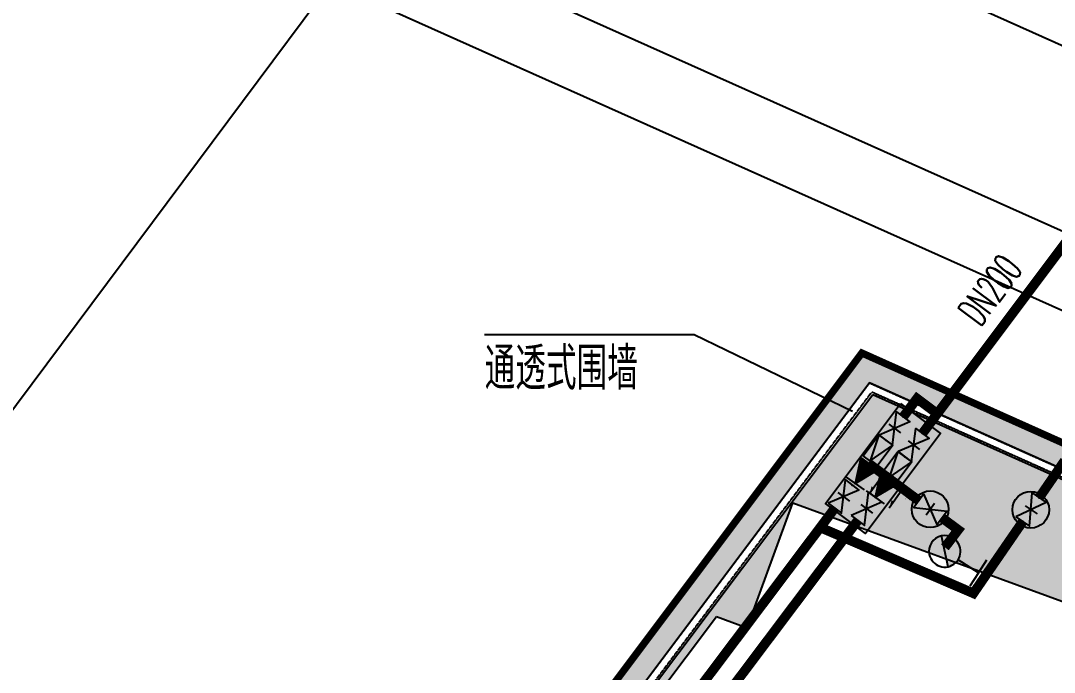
# Model space of a CAD drawing. Extents: x -11 to 40589024741, y -2 to 3380586937.
# Drawn here: x 40588224357 to 40588267143, y 3380448356 to 3380475342 of the extents above; entities that cross this region are included whole.
import ezdxf

# ---------------------------------------------------------------- set-up
doc = ezdxf.new("R2010")
doc.units = 0
doc.header["$LTSCALE"] = 10
doc.header["$MEASUREMENT"] = 0
doc.linetypes.add('CENTER', pattern=[50.8, 31.75, -6.35, 6.35, -6.35])
doc.linetypes.add('DASH', pattern=[0.35, 0.25, -0.1])
for name, color, linetype in [('0-WALL', 252, 'Continuous'), ('EQUIP_消火栓', 7, 'Continuous'), ('FM_ZF消防', 1, 'Continuous'), ('FM_ZF给水', 3, 'Continuous'), ('TEXT_给水', 3, 'Continuous')]:
    doc.layers.add(name, color=color, linetype=linetype)
doc.layers.add('GPS-ZF消防', color=1, linetype='TG_X', lineweight=60)
doc.layers.add('GPS-ZF给水', color=3, linetype='TG_J', lineweight=60)
doc.styles.add('_TCH_DIM', font='SIMPLEX', dxfattribs={"bigfont": 'GBCBIG'})
doc.styles.add('_TWT_PIPEDN', font='SIMPLEX', dxfattribs={"width": 0.6, "height": 3, "bigfont": 'HZTXT'})
doc.styles.add('TG_LINETYPE', font='SIMPLEX', dxfattribs={"width": 0.8, "height": 3.5, "bigfont": 'HZTXT'})
doc.linetypes.add('TG_J', pattern='A,2,-0.3,["J",TG_LINETYPE,S=0.1,R=0,X=-0.23,Y=-0.15],0', length=2.3)
doc.linetypes.add('TG_WX', pattern='A,3,-0.6,["WX",TG_LINETYPE,S=0.1,R=0,X=-0.52,Y=-0.15],0', length=3.6)
doc.linetypes.add('TG_X', pattern='A,5,-0.3,["X",TG_LINETYPE,S=0.1,R=0,X=-0.23,Y=-0.15],0', length=5.3)

# ---------------------------------------------------------------- blocks, each defined once
blk = doc.blocks.new('$VALVE$00000752')
for p, q in [((-112.5, 75), (112.5, 75)), ((112.5, 75), (112.5, -75)), ((112.5, -75), (-112.5, -75))]:
    blk.add_line(p, q)
blk.add_lwpolyline([(-112.5, -75), (112.5, 0), (-112.5, 75)], close=True)
for p in [(-112.5, 0), (112.5, 0)]:
    blk.add_point(p)
blk.add_solid([(-112.5, 75), (112.5, 0), (-112.5, -75)])
blk = doc.blocks.new('$VALVE$00000656')
for p, q in [((-113.1, 110.2), (-113.1, -100.1)), ((118.1, -163.8), (-118.9, -163.8))]:
    blk.add_line(p, q)
blk.add_lwpolyline([(118.9, 5.1, 203, 0, 0), (-113.1, 5.1, 0, 0, 0)], format="xyseb")
blk.add_lwpolyline([(118.7, 106.5), (-113.1, 5.1), (118.7, -96.6)], close=True)
for p in [(-113.1, 5.1), (118.7, 5.1)]:
    blk.add_point(p)
blk.add_solid([(-43.9, -163.8), (-43.9, -138.8), (-118.9, -163.8)])
blk = doc.blocks.new('$VALVE$00000296')
for points in [[(-125, 72.2), (-125, -72.2), (125, 72.2), (125, -72.2), (-125, 72.2)], [(0, 60.2), (0, -63.6)]]:
    blk.add_lwpolyline(points)
for p in [(-125, 0), (125, 0)]:
    blk.add_point(p)
blk = doc.blocks.new('$TwtSys$00000385')
for p, q in [((0, 331.4), (-130, 331.4)), ((0, 331.4), (0, 130.8)), ((0, 331.4), (130, 331.4)), ((92.5, 92.5), (-92.5, -92.5))]:
    blk.add_line(p, q)
for start, end in [(135, 315), (315, 135)]:
    blk.add_arc((0, 0), 130.8, start, end)
at = {"color": 0}
for points in [[(-33.9, 126.5), (-126.5, 33.9), (33.9, 126.5), (-126.5, -33.9)], [(-92.6, 92.6), (-92.6, 92.6), (-33.9, 126.5), (-126.5, 33.9)], [(33.9, 126.5), (-126.5, -33.9), (92.6, 92.6), (-92.6, -92.6)]]:
    blk.add_solid(points, dxfattribs=at)

msp = doc.modelspace()

# ---------------------------------------------------------------- hatches: boundary and pattern name
at = {"layer": '0-WALL'}
h = msp.add_hatch(dxfattribs=at)
h.set_pattern_fill('草坪或沼泽', color=256, scale=400, angle=-0.200256636)
h.set_pattern_definition([(359.79974, (40586781652.2, 3380096977.4), (1605.5824, 1594.398), [240, -48, 64, -48, 240, -960]), (359.79974, (40586781572.4, 3380097025.7), (1605.5824, 1594.398), [160, -120, 240, -120, 160, -800]), (359.79974, (40586782134.6, 3380097663.7), (1605.5824, 1594.398), [200, -80, 200, -1120]), (359.79974, (40586781335.8, 3380097986.5), (1605.5824, 1594.398), [80, -160, 80, -1280]), (89.79974, (40586781495.8, 3380097986), (-1594.398, 1605.5824), [144, -1456]), (89.79974, (40586781972.4, 3380097024.3), (-1594.398, 1605.5824), [160, -1440]), (89.79974, (40586782374.6, 3380097662.9), (-1594.398, 1605.5824), [160, -1440]), (44.79974, (40586782180.3, 3380097007.6), (5.5922, 1599.9902), [160, -2102.7417]), (134.79974, (40586781764.3, 3380097009), (-1599.9902, 5.5922), [160, -2102.7417]), (63.23469, (40586782132.4, 3380097015.7), (5.5922, 1599.99023), [160, -3417.7088]), (75.7635, (40586782052.4, 3380097024), (5.59221, 1599.99023), [160, -6436.969]), (75.7635, (40586782454.64, 3380097662.6), (5.59221, 1599.99023), [128, -6468.969]), (75.7635, (40586781527.76, 3380097985.85), (5.59221, 1599.99023), [112, -6484.969]), (103.835987, (40586781892.4, 3380097024.57), (5.59221, 1599.99023), [160, -6436.969]), (103.835987, (40586782294.64, 3380097663.17), (5.59221, 1599.99023), [128, -6468.969]), (103.835987, (40586781463.76, 3380097986.07), (5.59221, 1599.99023), [112, -6484.969]), (116.364795, (40586781812.4, 3380097016.85), (5.5922, 1599.99023), [160, -3417.7069])])
h.paths.add_polyline_path([(40588302101.650627, 3380196170.468816), (40588275532.998894, 3380123451.400391), (40588213851.098877, 3380137607.100394), (40588128542.39888, 3380162853.200394), (40588051310.197723, 3380185028.900719), (40588215760.938667, 3380403827.430827), (40588224457.898888, 3380415266.100397), (40588259176.227432, 3380461579.853973), (40588327409.831734, 3380431029.725285), (40588344233.506363, 3380419662.492857), (40588367371.5578, 3380409302.928), (40588374373.704453, 3380393980.898594), (40588343265.099297, 3380308835.863516), (40588342325.826973, 3380309179.036222), (40588348228.419678, 3380325334.510901), (40588347758.977524, 3380325506.026352), (40588351316.980003, 3380333787.979114), (40588373293.579567, 3380393938.55436), (40588366618.76474, 3380408544.319475), (40588343745.607887, 3380418785.283479), (40588326921.933281, 3380430152.515906), (40588259497.004578, 3380460340.577487), (40588225255.999771, 3380414663.566939), (40588216558.657242, 3380403224.394626), (40588052982.287758, 3380185589.19869), (40588128822.27935, 3380163813.243824), (40588214105.070473, 3380138574.811257), (40588274896.566856, 3380124623.454612), (40588301162.378349, 3380196513.641506)])
h.paths.add_polyline_path([(40588308330.118393, 3380213217.941715), (40588307390.846069, 3380213561.114415), (40588309294.968521, 3380218774.420028), (40588308825.8936, 3380218945.745433), (40588312382.598297, 3380227228.097439), (40588336080.200798, 3380292084.600181), (40588337019.473106, 3380291741.427476)])
h = msp.add_hatch(dxfattribs=at)
h.set_pattern_fill('草坪或沼泽', color=256, scale=400, angle=-0.200256636)
h.set_pattern_definition([(359.79974, (40586781652.2, 3380096977.4), (1605.5824, 1594.398), [240, -48, 64, -48, 240, -960]), (359.79974, (40586781572.4, 3380097025.7), (1605.5824, 1594.398), [160, -120, 240, -120, 160, -800]), (359.79974, (40586782134.6, 3380097663.7), (1605.5824, 1594.398), [200, -80, 200, -1120]), (359.79974, (40586781335.8, 3380097986.5), (1605.5824, 1594.398), [80, -160, 80, -1280]), (89.79974, (40586781495.8, 3380097986), (-1594.398, 1605.5824), [144, -1456]), (89.79974, (40586781972.4, 3380097024.3), (-1594.398, 1605.5824), [160, -1440]), (89.79974, (40586782374.6, 3380097662.9), (-1594.398, 1605.5824), [160, -1440]), (44.79974, (40586782180.3, 3380097007.6), (5.5922, 1599.9902), [160, -2102.7417]), (134.79974, (40586781764.3, 3380097009), (-1599.9902, 5.5922), [160, -2102.7417]), (63.23469, (40586782132.4, 3380097015.7), (5.5922, 1599.99023), [160, -3417.7088]), (75.7635, (40586782052.4, 3380097024), (5.59221, 1599.99023), [160, -6436.969]), (75.7635, (40586782454.64, 3380097662.6), (5.59221, 1599.99023), [128, -6468.969]), (75.7635, (40586781527.76, 3380097985.85), (5.59221, 1599.99023), [112, -6484.969]), (103.835987, (40586781892.4, 3380097024.57), (5.59221, 1599.99023), [160, -6436.969]), (103.835987, (40586782294.64, 3380097663.17), (5.59221, 1599.99023), [128, -6468.969]), (103.835987, (40586781463.76, 3380097986.07), (5.59221, 1599.99023), [112, -6484.969]), (116.364795, (40586781812.4, 3380097016.85), (5.5922, 1599.99023), [160, -3417.7069])])
edge = h.paths.add_edge_path()
edge.add_line((40588347473.747322, 3380325610.238097), (40588347683.541443, 3380326090.42787))
edge.add_line((40588347683.541443, 3380326090.42787), (40588351031.622383, 3380333884.752417))
edge.add_line((40588351031.622383, 3380333884.752417), (40588372861.52964, 3380393921.616653))
edge.add_line((40588372861.52964, 3380393921.616653), (40588366317.647476, 3380408240.876073))
edge.add_line((40588366317.647476, 3380408240.876073), (40588343550.448486, 3380418434.399735))
edge.add_line((40588343550.448486, 3380418434.399735), (40588326726.773811, 3380429801.632178))
edge.add_line((40588326726.773811, 3380429801.632178), (40588259625.315422, 3380459844.866894))
edge.add_line((40588259625.315422, 3380459844.866894), (40588073765.91951, 3380212575.66465))
edge.add_line((40588073765.91951, 3380212575.66465), (40588074114.249107, 3380212476.750173))
edge.add_line((40588074114.249107, 3380212476.750173), (40588253152.588203, 3380450673.037109))
edge.add_line((40588253152.588203, 3380450673.037109), (40588254435.224274, 3380450204.422307))
edge.add_line((40588254435.224258, 3380450204.422312), (40588256320.901672, 3380455368.658761))
edge.add_line((40588256320.90168, 3380455368.658754), (40588326766.815353, 3380429630.545198))
edge.add_line((40588326766.815353, 3380429630.5452), (40588324880.269547, 3380424466.932958))
edge.add_line((40588324880.269547, 3380424466.93296), (40588331455.159737, 3380422064.756639))
edge.add_line((40588331455.159737, 3380422064.756637), (40588332483.925163, 3380424880.513825))
edge.add_line((40588332483.925163, 3380424880.513825), (40588335301.736542, 3380423850.997883))
edge.add_line((40588335301.736542, 3380423850.997883), (40588334273.030251, 3380421035.31484))
edge.add_line((40588334273.030251, 3380421035.31484), (40588353055.227448, 3380414173.051638))
edge.add_line((40588353055.227448, 3380414173.051638), (40588361187.808113, 3380410524.8103))
edge.add_arc((40588348999.165817, 3380398232.729486), 17310.639832, -14.6199939483, 45.2420907397, ccw=False)
edge.add_line((40588365749.307037, 3380393863.402212), (40588366656.653191, 3380393529.94107))
edge.add_line((40588366656.653191, 3380393529.94107), (40588371065.316032, 3380391919.168731))
edge.add_line((40588371065.316032, 3380391919.168731), (40588346912.352768, 3380325815.879339))
edge.add_line((40588346912.352768, 3380325815.879339), (40588347473.747322, 3380325610.238097))
msp.add_hatch(color=256, dxfattribs=at).paths.add_polyline_path([(40588260784.311249, 3380458272.052001), (40588259522.35701, 3380459107.199706), (40588259347.626762, 3380458747.381224)], flags=17)
at = {"layer": 'GPS-ZF消防', "linetype": 'TG_WX'}
for points in [[(40588261458.170471, 3380459695.140168), (40588261298.142303, 3380459815.1026), (40588261418.104736, 3380459975.13077)], [(40588261458.170471, 3380459695.140168), (40588261578.132896, 3380459855.168334), (40588261418.104736, 3380459975.13077)], [(40588263164.329987, 3380454257.319159), (40588263283.450523, 3380454417.975008), (40588263446.098953, 3380454297.377057)], [(40588263164.329987, 3380454257.319159), (40588263323.505371, 3380454136.227457), (40588263446.098953, 3380454297.377057)], [(40588263793.440811, 3380451629.009849), (40588263714.389351, 3380451445.295759), (40588263865.183228, 3380451380.409742)], [(40588263793.440811, 3380451629.009849), (40588263958.220123, 3380451515.661809), (40588263865.183228, 3380451380.409742)]]:
    msp.add_hatch(color=256, dxfattribs=at).paths.add_polyline_path(points)

# ---------------------------------------------------------------- linework, layer by layer
at = {"layer": '0-WALL', "ltscale": 10}
msp.add_line((40588229455.842819, 3380483651.76041), (40588331313.02095, 3380438047.399725), dxfattribs=at)
at = {"layer": '0-WALL'}
for p, q in [((40588252241.422127, 3380462336.245555), (40588243558.76059, 3380462336.245555)), ((40588258794.862282, 3380459153.851404), (40588252241.422127, 3380462336.245555)), ((40588259625.315422, 3380459844.866894), (40588073765.91951, 3380212575.66465)), ((40588326726.773811, 3380429801.632178), (40588259625.315422, 3380459844.866894)), ((40588254435.224258, 3380450204.422312), (40588256320.90168, 3380455368.658754)), ((40588256320.90168, 3380455368.658754), (40588326766.815353, 3380429630.5452)), ((40588074114.249107, 3380212476.750173), (40588253152.588203, 3380450673.037109)), ((40588253152.588203, 3380450673.037109), (40588254435.224258, 3380450204.422312))]:
    msp.add_line(p, q, dxfattribs=at)
at = {"layer": '0-WALL', "flags": 128}
msp.add_lwpolyline([(40588398291.299988, 3380415730), (40588202894.199989, 3380503214.8)], dxfattribs=at)
at = {"layer": '0-WALL'}
for points in [[(40587953364.21122, 3380096223.224099), (40588256020.423882, 3380502157.2)], [(40588279663.927422, 3380120186.559477), (40588379774.601807, 3380394192.024467), (40588371135.524261, 3380413095.970189), (40588346673, 3380424048.539261), (40588329849.325447, 3380435415.771638), (40588230874.099991, 3380479729.8), (40588213435.800003, 3380475126.9)], [(40588224457.898888, 3380415266.100397), (40588259176.227432, 3380461579.853973), (40588327409.831734, 3380431029.725285), (40588344233.506363, 3380419662.492857)], [(40588343745.607887, 3380418785.283479), (40588326921.933281, 3380430152.515906), (40588259497.004578, 3380460340.577487), (40588225255.999771, 3380414663.566939)]]:
    msp.add_lwpolyline(points, dxfattribs=at)
at = {"layer": '0-WALL', "color": 1, "linetype": 'DASH', "ltscale": 3, "const_width": 300}
msp.add_lwpolyline([(40588374373.70446, 3380393980.898591), (40588367371.557808, 3380409302.927993), (40588344233.506393, 3380419662.492842), (40588327409.831779, 3380431029.725266), (40588259176.227432, 3380461579.853973), (40588224457.898903, 3380415266.100388), (40588215760.938667, 3380403827.430825), (40588051310.197769, 3380185028.900704), (40588128542.398903, 3380162853.200386), (40588213851.098892, 3380137607.100389), (40588275532.998894, 3380123451.400389)], close=True, dxfattribs=at)
at = {"layer": '0-WALL', "linetype": 'CENTER', "ltscale": 0.2}
msp.add_lwpolyline([(40588374373.70446, 3380393980.898591), (40588367371.557808, 3380409302.927993), (40588344233.506393, 3380419662.492842), (40588327409.831779, 3380431029.725266), (40588259176.227432, 3380461579.853973), (40588224457.898903, 3380415266.100388), (40588215760.938667, 3380403827.430825), (40588051310.197769, 3380185028.900704), (40588128542.398903, 3380162853.200386), (40588213851.098892, 3380137607.100389), (40588275532.998894, 3380123451.400389)], close=True, dxfattribs=at)
at = {"layer": '0-WALL', "linetype": 'DASH'}
for points in [[(40588297421.678452, 3380186275.2518), (40588274896.566856, 3380124623.454611), (40588214105.070518, 3380138574.811246), (40588128822.279419, 3380163813.243817), (40588052982.287788, 3380185589.19868), (40588216558.660599, 3380403224.398946), (40588225255.999512, 3380414663.566556), (40588259497.004593, 3380460340.577489), (40588326921.933212, 3380430152.515933), (40588343745.607918, 3380418785.283481), (40588361534.817352, 3380410820.547568), (40588366618.76474, 3380408544.319479), (40588373293.579613, 3380393938.554342), (40588351315.522774, 3380333784.059697), (40588347755.687973, 3380325498.369755)], [(40588297139.896751, 3380186378.203611), (40588274705.637253, 3380124975.070877), (40588214181.261993, 3380138865.124507), (40588128906.243561, 3380164101.256846), (40588053483.914787, 3380185757.288075), (40588216797.976189, 3380403043.488082), (40588225495.429771, 3380414482.806521), (40588259593.237717, 3380459968.794543), (40588326775.563667, 3380429889.353124), (40588343599.238373, 3380418522.120672), (40588361412.225388, 3380410546.738856), (40588366392.926826, 3380408316.736924), (40588372969.542137, 3380393925.851067), (40588351036.598648, 3380333894.832758), (40588347480.050858, 3380325616.793515)]]:
    msp.add_lwpolyline(points, dxfattribs=at)
at = {"layer": 'FM_ZF消防'}
msp.add_lwpolyline([(40588260771.129028, 3380459489.867788), (40588262426.593468, 3380458248.876643), (40588259323.209213, 3380454109.006462), (40588257667.744797, 3380455349.9976), (40588260771.129028, 3380459489.867788)], dxfattribs=at)
for centre in [(40588262004.708893, 3380455107.35615), (40588266166.398804, 3380455091.157003)]:
    msp.add_circle(centre, 760.122572, dxfattribs=at)
at = {"layer": 'GPS-ZF消防', "linetype": 'TG_WX', "ltscale": 0.5, "const_width": 400}
for points in [[(40588260886.608147, 3380458932.684197), (40588261458.170471, 3380459695.140168)], [(40588261458.170471, 3380459695.140168), (40588262297.053741, 3380459066.285375)], [(40588259445.216438, 3380457014.907812), (40588261145.383018, 3380455754.295574)], [(40588266516.572029, 3380455587.752325), (40588267569.789703, 3380457118.863829)], [(40588261018.69355, 3380455602.813384), (40588261080.743378, 3380455677.006167)], [(40588261074.597137, 3380455681.511549), (40588261080.743378, 3380455677.00617)], [(40588261080.743378, 3380455677.006167), (40588261145.383018, 3380455754.295577)], [(40588261145.383018, 3380455754.295577), (40588261232.919083, 3380455858.962162)], [(40588261145.383018, 3380455754.295574), (40588261533.103844, 3380455466.814559)], [(40588257455.277382, 3380454356.29691), (40588258054.865349, 3380455153.461967)], [(40588222305.085564, 3380407623.363332), (40588257455.277382, 3380454356.29691)], [(40588257454.058723, 3380454356.821293), (40588257455.277382, 3380454356.296909)], [(40588257455.277382, 3380454356.296909), (40588258463.492668, 3380453922.465795)], [(40588262497.038933, 3380454752.091434), (40588263164.329987, 3380454257.31916)], [(40588263793.440811, 3380451629.009847), (40588265836.483803, 3380454599.076442)], [(40588258463.492668, 3380453922.465795), (40588263793.440811, 3380451629.009849)], [(40588262612.789528, 3380453532.31768), (40588263164.329987, 3380454257.319157)]]:
    msp.add_lwpolyline(points, dxfattribs=at)
at = {"layer": 'GPS-ZF给水', "ltscale": 0.5, "const_width": 400}
for points in [[(40588261680.663963, 3380458244.030217), (40588269559.22747, 3380468753.92119)], [(40588258463.492668, 3380453922.465797), (40588259007.767967, 3380454646.17747)], [(40588251658.897163, 3380444874.535262), (40588258463.492668, 3380453922.465797)]]:
    msp.add_lwpolyline(points, dxfattribs=at)

# ---------------------------------------------------------------- block references
at = {"layer": 'EQUIP_消火栓', "xscale": 5, "yscale": 5, "zscale": 5, "rotation": 237.2367269886019}
msp.add_blockref('$TwtSys$00000385', (40588262606.523598, 3380453369.55381), dxfattribs=at)
at = {"layer": 'FM_ZF消防'}
for name, p, xscale, yscale, zscale, rotation in [('$VALVE$00000296', (40588260526.720848, 3380458452.59969), 4.8, 4.8, 4.8, 53.14355386540017), ('$VALVE$00000752', (40588259842.934982, 3380457540.439133), 4.8, 4.8, 4.8, 233.1435538958766), ('$VALVE$00000656', (40588259203.491577, 3380456561.958943), 4.32, 4.32, 4.32, 54.35560120935774), ('$VALVE$00000296', (40588258414.752647, 3380455633.54647), 4.8, 4.8, 4.8, 53.14355386540017), ('$VALVE$00000296', (40588262015.071381, 3380455109.452996), 4.8, 4.8, 4.8, 323.4443977142875), ('$VALVE$00000296', (40588266176.527924, 3380455093.414383), 4.8, 4.8, 4.8, 55.47677925029355)]:
    msp.add_blockref(name, p, dxfattribs=dict(at, xscale=xscale, yscale=yscale, zscale=zscale, rotation=rotation))
at = {"layer": 'FM_ZF给水'}
for name, p, xscale, yscale, zscale, rotation in [('$VALVE$00000296', (40588261319.368858, 3380457765.004274), 4.8, 4.8, 4.8, 52.97535481224014), ('$VALVE$00000752', (40588260634.175194, 3380456853.902278), 4.8, 4.8, 4.8, 233.1435538958766), ('$VALVE$00000656', (40588260031.470963, 3380455989.41522), 4.32, 4.32, 4.32, 54.35560120935774), ('$VALVE$00000296', (40588259367.655273, 3380455126.261977), 4.8, 4.8, 4.8, 53.14355386540017)]:
    msp.add_blockref(name, p, dxfattribs=dict(at, xscale=xscale, yscale=yscale, zscale=zscale, rotation=rotation))

# ---------------------------------------------------------------- texts
at = {"layer": '0-WALL', "color": 7, "style": '_TCH_DIM'}
msp.add_text('通透式围墙', height=1762.962963, dxfattribs=at).set_placement((40588243558.760757, 3380460061.245555))
at = {"layer": 'TEXT_给水', "style": '_TWT_PIPEDN', "width": 0.557143}
msp.add_text('DN200', height=1225, rotation=53.1435538654, dxfattribs=at).set_placement((40588264068.910332, 3380462619.797749))

doc.saveas('drawing.dxf')
